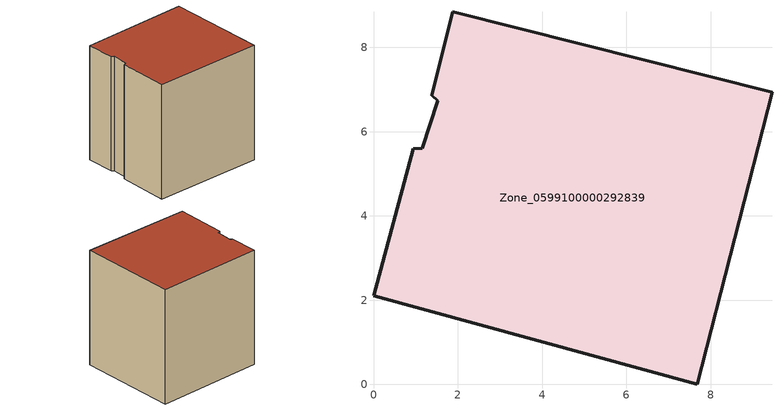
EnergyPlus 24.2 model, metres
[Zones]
Zone_0599100000292839
 floor ground (C_G): 1.16,5.61 1.53,6.74 1.38,6.87 1.88,8.85 9.46,6.94 7.68,0 0,2.1 0.94,5.6 z0
 wall outside (C_F): 7.68,0 9.46,6.94 1.88,8.85 1.38,6.87 1.53,6.74 1.16,5.61 0.94,5.6 0,2.1 7.68,0 z0:8.37
 roof outside (C_R): 1.53,6.74 1.16,5.61 0.94,5.6 0,2.1 7.68,0 9.46,6.94 1.88,8.85 1.38,6.87 z8.37
[BUILDING]
Pand.0599100000292839: North Axis=0; Terrain=City; Loads Convergence Tolerance Value=0.04; Temperature Convergence Tolerance Value=0.4; Solar Distribution=FullExterior; Maximum Number of Warmup Days=25; Minimum Number of Warmup Days=1
[Site:Location]
Rotterdam.The.Hague.AP_ZH_NLD Design_Conditions: Latitude=51.96; Longitude=4.45; Time Zone=1; Elevation=-4.5
[SITE:GROUNDTEMPERATURE:BUILDINGSURFACE]
18, 18, 18, 18, 18, 18, 18, 18, 18, 18, 18, 18
[MATERIAL] Thermal Absorptance=0.9; Solar Absorptance=0.7; Visible Absorptance=0.7
Name | Roughness | Thickness | Conductivity | Density | Specific Heat
G.TC.1946 | MediumSmooth | 0.15 | 1 | 540 | 1210
F.TC.1946 | Rough | 0.3 | 0.857143 | 1920 | 840
R.TC.1946 | MediumRough | 0.2 | 0.909091 | 1500 | 1000
[CONSTRUCTION]
C_G: G.TC.1946
C_F: F.TC.1946
C_R: R.TC.1946
[ZONE]
Zone_0599100000292839: Type=1; Multiplier=1; Ceiling Height=Autocalculate; Volume=Autocalculate; Floor Area=autocalculate; Part of Total Floor Area=Yes
[ZONEINFILTRATION:DESIGNFLOWRATE]
Infil_Zone_0599100000292839: Zone or ZoneList or Space or SpaceList=Zone_0599100000292839; Schedule=AlwaysOn; Design Flow Rate Calculation Method=Flow/Area; Flow Rate per Floor Area=0.003; Constant Term Coefficient=1; Temperature Term Coefficient=0; Velocity Term Coefficient=0; Velocity Squared Term Coefficient=0
[HVACTEMPLATE:ZONE:IDEALLOADSAIRSYSTEM]
Zone_0599100000292839: Maximum Heating Supply Air Temperature=50; Minimum Cooling Supply Air Temperature=13; Maximum Heating Supply Air Humidity Ratio=0.0156; Minimum Cooling Supply Air Humidity Ratio=0.0077; Heating Limit=NoLimit; Cooling Limit=NoLimit; Dehumidification Control Type=ConstantSensibleHeatRatio; Cooling Sensible Heat Ratio=0.7; Dehumidification Setpoint=60; Humidification Control Type=None; Humidification Setpoint=30; Outdoor Air Method=None; Outdoor Air Flow Rate per Person=0.00944; Outdoor Air Flow Rate per Zone Floor Area=0; Outdoor Air Flow Rate per Zone=0; Demand Controlled Ventilation Type=None; Outdoor Air Economizer Type=NoEconomizer; Heat Recovery Type=None; Sensible Heat Recovery Effectiveness=0.7; Latent Heat Recovery Effectiveness=0.65
[ZONECONTROL:THERMOSTAT]
ThermostatControl_Zone_0599100000292839: Zone or ZoneList=Zone_0599100000292839; Control Type Schedule=DualSetpointControlType; Control 1=Thermostat_Zone_0599100000292839; Temperature Difference Between Cutout And Setpoint=0
[THERMOSTATSETPOINT:DUALSETPOINT]
Thermostat_Zone_0599100000292839: Heating Setpoint Temperature Schedule=HeatingSetpoint_Zone_0599100000292839; Cooling Setpoint Temperature Schedule=CoolingSetpoint_Zone_0599100000292839
[SCHEDULE:COMPACT]
HeatingSetpoint_Zone_0599100000292839: Through: 12/31, For: AllDays, Until: 24:00, 21
CoolingSetpoint_Zone_0599100000292839: Through: 12/31, For: AllDays, Until: 24:00, 24
DualSetpointControlType: Through: 12/31, For: AllDays, Until: 24:00, 4
AlwaysOn: Through: 12/31, For: AllDays, Until: 24:00, 1
